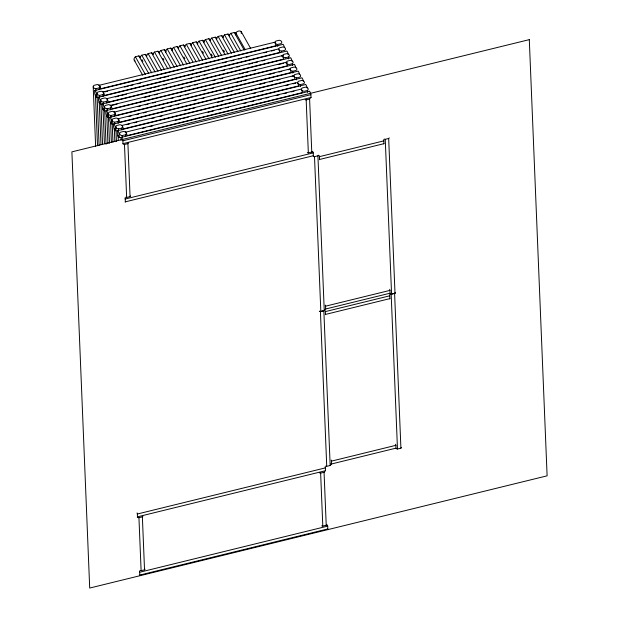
<?xml version="1.0" encoding="UTF-8"?>
<svg xmlns="http://www.w3.org/2000/svg" width="619" height="619" viewBox="0 0 619 619"><rect width="100%" height="100%" fill="white"/><g stroke="black" fill="none" stroke-linecap="round" stroke-linejoin="round"><path stroke-width="0.93" d="M135.135 61.018A3.397 2.515 -29.4 0 1 135.391 56.755L138.818 55.911A3.397 2.515 -29.4 0 1 140.381 57.768A3.397 2.515 -29.4 0 1 141.712 55.199M148.08 53.636A3.397 2.515 -29.4 0 0 146.703 56.213A3.397 2.515 -29.4 0 0 145.186 54.348L141.759 55.192L151.701 72.849M165.815 51.965A3.397 2.515 -29.4 0 0 164.283 49.667L160.855 50.503A3.397 2.515 -29.4 0 0 159.493 53.52A3.397 2.515 -29.4 0 0 157.915 51.23L154.487 52.066A3.397 2.515 -29.4 0 0 153.071 54.65A3.397 2.515 -29.4 0 0 151.547 52.785L148.119 53.629L158.069 71.286M172.175 50.41A3.397 2.515 -29.4 0 0 170.643 48.104L167.215 48.947L177.166 66.597M197.662 43.709A3.397 2.515 -29.4 0 0 196.107 41.86L192.679 42.696A3.397 2.515 -29.4 0 0 191.302 45.272A3.397 2.515 -29.4 0 0 189.739 43.415L186.311 44.259A3.397 2.515 -29.4 0 0 184.934 46.835A3.397 2.515 -29.4 0 0 183.371 44.978L179.943 45.821A3.397 2.515 -29.4 0 0 178.566 48.398A3.397 2.515 -29.4 0 0 177.011 46.541L173.583 47.384L183.534 65.041M197.623 43.725A3.397 2.515 -29.4 0 1 199.001 41.148L202.467 40.297A3.397 2.515 -29.4 0 1 204.03 42.154M211.729 38.022A3.397 2.515 -29.4 0 0 210.352 40.599A3.397 2.515 -29.4 0 0 208.835 38.734L205.407 39.577L215.358 57.227M235.831 34.788A3.397 2.515 -29.4 0 0 234.292 32.49L230.864 33.325A3.397 2.515 -29.4 0 0 229.487 35.902A3.397 2.515 -29.4 0 0 227.931 34.045L224.504 34.888A3.397 2.515 -29.4 0 0 223.126 37.465A3.397 2.515 -29.4 0 0 221.563 35.608L218.136 36.451A3.397 2.515 -29.4 0 0 216.72 39.036A3.397 2.515 -29.4 0 0 215.203 37.171L211.775 38.014L221.718 55.671M99.311 89.801L99.233 87.883L95.806 88.718L95.883 90.645M94.591 90.544A3.397 0.805 76.2 0 1 96.479 93.887L96.595 96.742A3.397 0.805 76.2 0 1 94.707 93.399L94.599 90.575L282.612 44.444A3.397 0.805 76.2 0 1 284.5 47.795M103.574 91.844L277.931 49.071A3.397 0.805 76.2 0 1 279.819 52.414L104.526 95.427A3.397 0.805 76.2 0 0 102.739 91.929M104.897 91.86L107.706 91.171M124.543 87.039L128.288 86.118M130.152 85.662L132.961 84.973M137.642 83.828L140.443 83.139M157.28 79.008L161.025 78.087M162.898 77.63L168.507 76.253M190.018 70.976L193.762 70.055M198.444 68.91L201.245 68.222M205.926 67.069L208.727 66.38M222.763 62.945L226.5 62.024M231.181 60.879L233.982 60.19M238.663 59.037L241.472 58.348M246.145 57.203L248.954 56.515M263.918 52.839L266.727 52.158M271.401 51.006L274.209 50.317M103.009 94.575A3.397 2.136 -2.3 0 0 101.121 91.225L97.694 92.069A3.397 2.136 -2.3 0 0 99.582 95.419L103.009 94.575L103.087 96.502M281.436 51.137L284.864 50.294A3.397 2.136 -2.3 0 0 282.976 46.943L279.548 47.787A3.397 2.136 -2.3 0 0 281.397 51.145M98.367 97.268A3.397 0.805 76.2 0 1 100.255 100.618L100.371 103.443A3.397 0.805 76.2 0 1 98.483 100.092L98.367 97.268L286.38 51.145A3.397 0.805 76.2 0 1 288.268 54.487M115.219 96.943L118.964 96.03M120.837 95.574L126.446 94.196M147.956 88.912L151.701 87.999M153.574 87.534L159.184 86.157M163.865 85.012L166.666 84.323M189.12 78.814L191.921 78.126M196.602 76.98L199.403 76.292M204.084 75.147L206.893 74.458M221.857 70.783L224.658 70.094M229.339 68.949L232.148 68.26M236.822 67.115L239.63 66.426M248.985 64.128L252.722 63.208M254.595 62.751L257.403 62.062M262.077 60.917L264.886 60.229M281.722 56.097L283.595 55.64M106.855 103.195L106.778 101.268L103.35 102.112L103.427 104.038M285.212 57.83L288.64 56.987L288.717 58.913M102.143 103.969A3.397 0.805 76.2 0 1 104.031 107.311L104.139 110.136A3.397 0.805 76.2 0 1 102.259 106.785L102.143 103.969L290.156 57.838A3.397 0.805 76.2 0 1 292.044 61.188M111.513 105.478L117.123 104.1M144.25 97.446L149.86 96.069M154.541 94.924L157.342 94.235M179.796 88.726L182.597 88.037M187.278 86.892L190.087 86.203M194.761 85.051L197.569 84.362M212.534 80.694L215.342 80.006M220.016 78.853L222.825 78.164M239.661 74.04L243.399 73.119M245.271 72.663L248.08 71.974M252.753 70.821L255.562 70.133M278.008 64.624L283.626 63.254M285.491 62.79L287.363 62.333M110.631 109.888L110.553 107.969L107.126 108.805L107.203 110.731M292.408 63.687L288.98 64.523A3.397 2.136 -2.3 0 1 287.1 61.18L290.52 60.337A3.397 2.136 -2.3 0 1 292.408 63.687L292.485 65.606M106.847 110.43L293.924 64.531A3.397 0.805 76.2 0 1 295.812 67.881M137.735 106.669L140.536 105.981M145.217 104.828L148.018 104.139M152.7 102.994L155.508 102.305M170.473 98.63L173.274 97.941M177.955 96.796L180.763 96.107M185.437 94.962L188.246 94.274M203.21 90.598L206.019 89.91M210.692 88.765L213.501 88.076M235.947 82.567L241.565 81.19M243.429 80.733L246.238 80.044M268.685 74.535L274.302 73.158M278.976 72.013L281.784 71.324M288.33 69.715L290.203 69.258M114.322 114.662A3.397 2.136 -2.3 0 0 112.441 111.319L109.014 112.155A3.397 2.136 -2.3 0 0 110.894 115.505L114.322 114.662L114.407 116.589M109.687 117.324A3.397 0.805 76.2 0 1 111.575 120.674L111.691 123.529A3.397 0.805 76.2 0 1 109.803 120.179L109.687 117.362L297.7 71.231A3.397 0.805 76.2 0 1 299.588 74.574M128.412 116.573L131.213 115.885M135.894 114.739L138.702 114.051M143.376 112.906L146.185 112.217M161.149 108.542L163.958 107.853M168.631 106.708L171.44 106.019M176.113 104.874L178.922 104.185M193.886 100.51L196.695 99.821M201.368 98.676L204.177 97.988M226.624 92.479L232.241 91.101M236.915 89.956L239.723 89.268M259.369 84.447L264.978 83.07M269.652 81.925L272.461 81.236M277.142 80.083L279.943 79.394M292.106 76.416L293.979 75.951M118.175 123.282L118.097 121.363L114.67 122.198L114.747 124.125M113.463 124.055A3.397 0.805 76.2 0 1 115.343 127.398L115.459 130.222A3.397 0.805 76.2 0 1 113.571 126.872L113.463 124.055L301.476 77.924A3.397 0.805 76.2 0 1 303.364 81.275M122.438 125.324L295.859 82.776M126.57 124.651L129.379 123.962M134.052 122.81L136.861 122.121M151.825 118.453L154.634 117.765M159.307 116.612L162.116 115.923M184.563 110.422L190.18 109.045M192.045 108.58L194.853 107.892M217.308 102.383L222.917 101.013M227.591 99.86L230.4 99.172M252.846 93.662L255.655 92.974M260.336 91.829L263.137 91.14M267.818 89.995L270.619 89.306M285.591 85.631L288.392 84.942M293.073 83.797L295.874 83.108M121.951 129.975L121.873 128.056L118.446 128.899L118.523 130.818M300.3 84.61L303.728 83.774A3.397 2.136 -2.3 0 0 301.84 80.424L298.412 81.267A3.397 2.136 -2.3 0 0 300.3 84.61L300.377 86.536M117.231 130.717A3.397 0.805 76.2 0 1 119.119 134.06L119.235 136.915A3.397 0.805 76.2 0 1 117.347 133.572L117.231 130.748L305.244 84.617A3.397 0.805 76.2 0 1 307.132 87.968M125.278 132.249L300.563 89.244A3.397 0.805 76.2 0 1 302.451 92.587L127.158 135.6A3.397 0.805 76.2 0 0 125.371 132.102M142.502 128.357L145.31 127.669M149.984 126.524L152.792 125.835M175.239 120.326L180.856 118.949M182.729 118.492L188.338 117.115M207.984 112.294L213.594 110.917M218.267 109.772L221.076 109.083M225.757 107.93L228.558 107.249M243.522 103.574L246.331 102.886M251.012 101.74L253.813 101.052M258.494 99.899L261.295 99.21M265.977 98.065L268.785 97.376M276.267 95.543L279.068 94.854M283.75 93.709L286.551 93.02M291.232 91.867L294.04 91.179M125.719 136.675L125.642 134.749L122.214 135.592L122.291 137.511M307.504 90.467L304.076 91.31A3.397 2.136 -2.3 0 1 302.188 87.96L305.616 87.117A3.397 2.136 -2.3 0 1 307.504 90.467L307.581 92.393M121.123 140.265L121.007 137.441L309.02 91.318A3.397 0.805 76.2 0 1 310.908 94.661L311.024 97.485A3.397 0.805 76.2 0 1 310.8 97.717M121.007 137.441A3.397 0.805 76.2 0 1 122.895 140.792L310.908 94.661M122.786 143.848A3.397 0.805 76.2 0 0 123.011 143.647L311.024 97.485M123.444 144.219A3.397 2.136 -2.3 0 0 124.481 144.475L127.909 143.631A3.397 2.136 -2.3 0 0 128.442 142.997M305.136 99.644A3.397 2.136 -2.3 0 0 306.173 99.891L309.601 99.055A3.397 2.136 -2.3 0 0 310.134 98.413M125.564 197.213A3.397 2.136 -2.3 0 0 126.601 197.469L130.067 196.618A3.397 2.136 -2.3 0 0 130.609 195.975M307.303 152.63A3.397 2.136 -2.3 0 0 308.339 152.878L311.767 152.034A3.397 2.136 -2.3 0 0 312.301 151.4M125.115 202.049A3.397 0.805 76.2 0 0 125.34 201.848L125.224 199.024L313.237 152.893A3.397 0.805 76.2 0 0 312.959 151.81M125.34 201.848L313.353 155.717L313.237 152.893M318.468 155.168A3.397 2.136 -2.3 0 1 317.926 155.81L314.506 156.646L320.82 311.372L324.248 310.537A3.397 2.136 -2.3 0 0 324.782 309.895M384.221 139.074A3.397 2.136 -2.3 0 0 385.25 139.329L388.678 138.486A3.397 2.136 -2.3 0 0 389.212 137.851M319.342 159.71A3.397 0.805 76.2 0 0 319.566 159.509L319.45 156.653L383.834 140.861A3.397 0.805 76.2 0 0 383.556 139.77M319.566 159.478L383.95 143.678L383.834 140.861M325.447 309.237A3.397 0.805 76.2 0 0 325.671 309.036L325.555 306.181L389.939 290.388A3.397 0.805 76.2 0 0 389.661 289.297M325.671 309.005L390.055 293.205L389.939 290.388M395.533 292.578A3.397 2.136 -2.3 0 1 394.999 293.213L391.572 294.056L385.25 139.329M319.381 311.349A3.397 2.136 -2.3 0 0 320.418 311.597L323.845 310.761A3.397 2.136 -2.3 0 0 324.379 310.119M390.094 294.033A3.397 2.136 -2.3 0 0 391.131 294.288L394.597 293.437A3.397 2.136 -2.3 0 0 395.131 292.802M325.261 314.661A3.397 0.805 76.2 0 0 325.478 314.46L325.362 311.605L389.746 295.812A3.397 0.805 76.2 0 0 389.475 294.721M325.478 314.429L389.862 298.629L389.746 295.812M395.58 444.249A3.397 0.805 76.2 0 1 395.851 445.332L331.467 461.132L331.583 463.956A3.397 0.805 76.2 0 1 331.358 464.157M331.583 463.956L395.967 448.156L395.851 445.332M330.701 464.846A3.397 2.136 -2.3 0 1 330.167 465.488L326.739 466.324L320.418 311.597M396.454 448.752A3.397 2.136 -2.3 0 0 397.483 449.007L400.911 448.164A3.397 2.136 -2.3 0 0 401.445 447.529M137.248 517.066A3.397 0.805 76.2 0 0 137.472 516.865L137.356 514.01L325.37 467.887A3.397 0.805 76.2 0 0 325.091 466.796M137.472 516.834L325.486 470.703L325.37 467.887M142.904 516.215A3.397 2.136 -2.3 0 1 142.37 516.85L138.942 517.693L141.109 570.679L144.537 569.836A3.397 2.136 -2.3 0 0 145.07 569.201M319.559 472.87A3.397 2.136 -2.3 0 0 320.596 473.125L324.062 472.274A3.397 2.136 -2.3 0 0 324.604 471.639M326.762 524.618A3.397 2.136 -2.3 0 1 326.228 525.26L322.801 526.096L320.634 473.117M139.577 575.299A3.397 0.805 76.2 0 0 139.801 575.097L139.685 572.242L327.706 526.119A3.397 0.805 76.2 0 0 327.428 525.028M139.801 575.066L327.815 528.936L327.706 526.119M235.87 34.811L235.8 32.931A3.397 2.515 -29.4 0 1 241.186 31.608L250.656 48.429M235.8 32.931L245.271 49.744M234.292 32.49L244.242 50.139M230.864 33.325L240.814 50.982M227.931 34.045L237.882 51.702M224.504 34.888L234.454 52.545M221.563 35.608L231.514 53.265M218.136 36.451L228.086 54.108M223.529 50.131L224.48 51.81M215.203 37.171L225.146 54.828M208.835 38.734L218.786 56.391M211.272 54.093L212.224 55.78M202.467 40.297L212.418 57.954M199.039 41.133L208.99 58.79M202.537 51.454L203.489 53.133M196.107 41.86L206.05 59.509M192.679 42.696L202.622 60.353M189.739 43.415L199.689 61.072M186.311 44.259L196.262 61.915M183.371 44.978L192.849 61.792M179.943 45.821L189.894 63.478M183.92 56.979L184.864 58.658M177.011 46.541L186.961 64.198M170.643 48.104L180.593 65.761M164.283 49.667L174.225 67.324M160.855 50.503L170.798 68.16M162.929 58.302L163.873 59.981M157.915 51.23L167.865 68.879M154.487 52.066L164.437 69.723M151.547 52.785L161.497 70.442M145.186 54.348L155.129 72.005M141.937 59.625L142.888 61.304M138.818 55.911L148.769 73.568M135.391 56.755L145.341 74.412M134.222 60.144L142.749 75.278M388.678 138.486L394.999 293.213M394.597 293.437L400.911 448.164M391.169 294.28L397.483 449.007M317.926 155.81L324.248 310.537M323.845 310.761L330.167 465.488M309.601 99.055L311.767 152.034M324.062 472.274L326.228 525.26M306.173 99.891L308.339 152.878M296.609 79.843L296.532 77.917L299.96 77.073A3.397 2.136 -2.3 0 0 298.072 73.731L294.644 74.566A3.397 2.136 -2.3 0 0 296.486 77.924M292.833 73.143L292.756 71.224L296.184 70.38A3.397 2.136 -2.3 0 0 294.296 67.03L290.868 67.873A3.397 2.136 -2.3 0 0 292.717 71.231M277.745 46.363L277.668 44.436L281.096 43.601A3.397 2.136 -2.3 0 0 279.208 40.25L275.78 41.094A3.397 2.136 -2.3 0 0 277.622 44.452M241.186 31.608L241.263 33.488M127.909 143.631L130.067 196.618M142.37 516.85L144.537 569.836M124.481 144.475L126.64 197.453M122.895 140.792L123.003 143.616M118.105 135.77L118.299 140.59M115.838 126.887L116.426 141.31M114.329 129.077L114.84 141.596M112.07 120.194L112.968 142.308M110.894 115.505L110.979 117.424M111.389 142.61L110.561 122.376A3.397 2.136 -2.3 0 0 112.124 124.133M108.294 113.494L109.509 143.298M107.799 114.012L107.915 116.829A3.397 0.805 76.2 0 1 106.027 113.486L105.911 110.662A3.397 0.805 76.2 0 1 107.799 113.973M106.785 115.683L107.93 143.616M104.518 106.801L106.05 144.297M103.017 108.99L104.433 143.67M100.75 100.108L102.553 144.328M99.582 95.419L99.659 97.338M99.241 102.29L100.974 144.676M96.974 93.407L99.094 145.326M95.465 95.597L97.516 145.689M93.206 86.714L95.636 146.324M203.991 42.162A3.397 2.515 -29.4 0 1 205.369 39.585M172.221 50.394A3.397 2.515 -29.4 0 1 173.544 47.392M165.861 51.957A3.397 2.515 -29.4 0 1 167.176 48.955M101.307 104.201A3.397 2.136 -2.3 0 1 99.288 101.934M97.531 97.508A3.397 2.136 -2.3 0 1 95.651 94.893M99.233 87.883A3.397 2.136 -2.3 0 0 97.345 84.532L93.918 85.376A3.397 2.136 -2.3 0 0 95.767 88.734M108.851 117.595A3.397 2.136 -2.3 0 1 106.832 115.327M110.553 107.969A3.397 2.136 -2.3 0 0 108.665 104.619L105.238 105.462A3.397 2.136 -2.3 0 0 107.079 108.82M105.083 110.894A3.397 2.136 -2.3 0 1 103.056 108.635M106.778 101.268A3.397 2.136 -2.3 0 0 104.89 97.926L101.462 98.761A3.397 2.136 -2.3 0 0 103.311 102.12M288.64 56.987A3.397 2.136 -2.3 0 0 286.752 53.644L283.324 54.48A3.397 2.136 -2.3 0 0 285.166 57.838M138.904 517.701A3.397 2.136 -2.3 0 1 137.867 517.453M141.07 570.687A3.397 2.136 -2.3 0 1 140.033 570.432M322.762 526.111A3.397 2.136 -2.3 0 1 321.725 525.856M327.822 528.966A3.397 0.805 76.2 0 1 327.598 529.175M139.414 571.159A3.397 0.805 76.2 0 1 139.685 572.242M325.486 470.734A3.397 0.805 76.2 0 1 325.261 470.935M137.078 512.919A3.397 0.805 76.2 0 1 137.356 514.01M115.9 130.833A3.397 2.136 -2.3 0 1 114.515 128.373M118.097 121.363A3.397 2.136 -2.3 0 0 116.21 118.012L112.782 118.856A3.397 2.136 -2.3 0 0 114.631 122.214M125.642 134.749A3.397 2.136 -2.3 0 0 123.754 131.406L120.326 132.242A3.397 2.136 -2.3 0 0 122.175 135.6M313.353 155.748A3.397 0.805 76.2 0 1 313.129 155.949M124.945 197.933A3.397 0.805 76.2 0 1 125.224 199.024M120.171 137.681A3.397 2.136 -2.3 0 1 118.152 135.414M296.795 82.544A3.397 0.805 76.2 0 1 298.683 85.894L123.39 128.899A3.397 0.805 76.2 0 0 121.726 125.355M121.873 128.056A3.397 2.136 -2.3 0 0 119.985 124.705L116.558 125.549A3.397 2.136 -2.3 0 0 118.399 128.907M389.862 298.668A3.397 0.805 76.2 0 1 389.637 298.869M325.091 310.514A3.397 0.805 76.2 0 1 325.362 311.605M331.049 463.995A3.397 0.805 76.2 0 1 330.879 463.778M331.188 460.01A3.397 0.805 76.2 0 1 331.467 461.101M395.967 448.187A3.397 0.805 76.2 0 1 395.742 448.388M326.693 466.339A3.397 2.136 -2.3 0 1 325.664 466.084M383.95 143.678A3.397 0.805 76.2 0 1 383.726 143.879M319.172 155.57A3.397 0.805 76.2 0 1 319.45 156.653M390.055 293.236A3.397 0.805 76.2 0 1 389.831 293.437M325.277 305.09A3.397 0.805 76.2 0 1 325.555 306.181M320.781 311.388A3.397 2.136 -2.3 0 1 319.744 311.133M314.46 156.661A3.397 2.136 -2.3 0 1 313.423 156.406M391.525 294.064A3.397 2.136 -2.3 0 1 390.496 293.816M274.155 42.371L98.862 85.383A3.397 0.805 76.2 0 1 100.75 88.726L276.043 45.721A3.397 0.805 76.2 0 0 274.155 42.371M281.699 55.764L106.414 98.769A3.397 0.805 76.2 0 1 108.294 102.12L283.587 59.115A3.397 0.805 76.2 0 0 281.699 55.764M285.475 62.457L110.182 105.47A3.397 0.805 76.2 0 1 112.07 108.812L287.363 65.807A3.397 0.805 76.2 0 0 285.475 62.457M289.251 69.158L113.958 112.163A3.397 0.805 76.2 0 1 115.846 115.513L291.131 72.5A3.397 0.805 76.2 0 0 289.251 69.158M293.019 75.851L117.726 118.856A3.397 0.805 76.2 0 1 119.614 122.206L294.907 79.201A3.397 0.805 76.2 0 0 293.019 75.851M529.299 39.639L71.889 151.864L89.701 588.05L547.111 475.825L529.299 39.639"/></g></svg>
